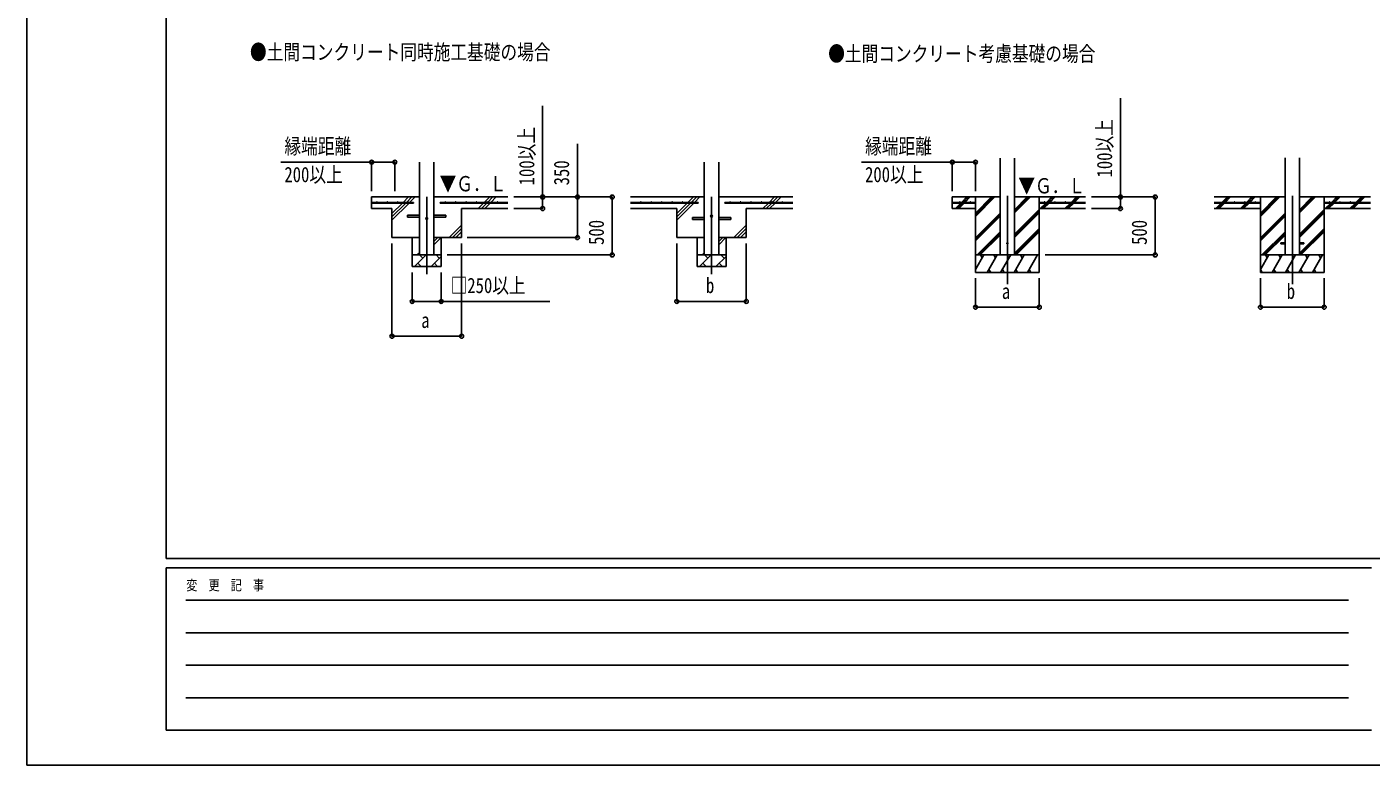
# Model space of a CAD drawing. Units: millimetres, scale not verified. Extents: x -16820 to 16820, y -11880 to 11880.
# Drawn here: x -16820 to -5224, y -11880 to -5518 of the extents above; entities that cross this region are included whole.
import ezdxf
from ezdxf.enums import TextEntityAlignment as Align

# ---------------------------------------------------------------- set-up
doc = ezdxf.new("R2010")
doc.units = ezdxf.units.MM
doc.header["$LTSCALE"] = 50
for name, color, linetype in [('0-2_USER1', 3, 'Continuous'), ('0-4_YKK_12', 2, 'Continuous'), ('0-5_YKK_13', 4, 'Continuous'), ('0-6_YKK_A1', 4, 'Continuous'), ('0-7_YKK_D', 6, 'Continuous'), ('0-8_YKK_ZWAK', 7, 'Continuous')]:
    doc.layers.add(name, color=color, linetype=linetype)
doc.styles.add('ＭＳ ゴシック', font='')
doc.styles.get('ＭＳ ゴシック').set_extended_font_data('MS Gothic')

msp = doc.modelspace()

# ---------------------------------------------------------------- linework, layer by layer
at = {"layer": '0-4_YKK_12'}
for p, q in [((-13370.92, -6984), (-13370.92, -7649.95)), ((-10913.92, -6984), (-10913.92, -7649.95)), ((-8361.92, -6974.79), (-8361.92, -7734)), ((-5903.92, -6974.79), (-5903.92, -7734))]:
    msp.add_line(p, q, dxfattribs=at)
at = {"layer": '0-5_YKK_13'}
for p, q in [((-13535.92, -7141), (-13433.42, -7141)), ((-13535.92, -7157), (-13535.92, -7141)), ((-13535.92, -7157), (-13433.42, -7157)), ((-13308.42, -7141), (-13205.92, -7141)), ((-13308.42, -7157), (-13205.92, -7157)), ((-13205.92, -7141), (-13205.92, -7157)), ((-11078.92, -7161), (-10976.42, -7161)), ((-11078.92, -7177), (-11078.92, -7161)), ((-11078.92, -7177), (-10976.42, -7177)), ((-10851.42, -7161), (-10748.92, -7161)), ((-10851.42, -7177), (-10748.92, -7177)), ((-10748.92, -7161), (-10748.92, -7177)), ((-6003.92, -7379.5), (-6003.92, -7388.5)), ((-6003.92, -7379.5), (-5966.42, -7379.5)), ((-6003.92, -7388.5), (-5966.42, -7388.5)), ((-5841.42, -7379.5), (-5803.92, -7379.5)), ((-5841.42, -7388.5), (-5803.92, -7388.5)), ((-5803.92, -7379.5), (-5803.92, -7388.5))]:
    msp.add_line(p, q, dxfattribs=at)
for centre, radius in [((-13370.92, -7169), 8), ((-10913.92, -7149), 8), ((-8361.92, -7384), 5)]:
    msp.add_circle(centre, radius, dxfattribs=at)
at = {"layer": '0-6_YKK_A1'}
for p, q in [((-13433.42, -7484), (-13433.42, -6684)), ((-13308.42, -6684), (-13308.42, -7484)), ((-10976.42, -7484), (-10976.42, -6684)), ((-10851.42, -6684), (-10851.42, -7484)), ((-8424.42, -7484), (-8424.42, -6648.65)), ((-8299.42, -7484), (-8299.42, -6648.65)), ((-5966.42, -6647.65), (-5966.42, -7484)), ((-5841.42, -6647.65), (-5841.42, -7484)), ((-13433.42, -6984), (-13845.92, -6984)), ((-13845.92, -6984), (-13845.92, -7084)), ((-13485.92, -7031.5), (-13845.92, -7031.5)), ((-13485.92, -7036.5), (-13845.92, -7036.5)), ((-13670.92, -7184), (-13523.42, -7036.5)), ((-13670.92, -7127.43), (-13579.99, -7036.5)), ((-13670.92, -7155.72), (-13551.71, -7036.5)), ((-13574.99, -7031.5), (-13527.49, -6984)), ((-13546.71, -7031.5), (-13499.21, -6984)), ((-13518.42, -7031.5), (-13470.92, -6984)), ((-13485.92, -7031.5), (-13485.92, -7036.5)), ((-12670.92, -6984), (-13308.42, -6984)), ((-13255.92, -7031.5), (-12670.92, -7031.5)), ((-13255.92, -7031.5), (-13255.92, -7036.5)), ((-13255.92, -7036.5), (-12670.92, -7036.5)), ((-12927.49, -7084), (-12879.99, -7036.5)), ((-12899.21, -7084), (-12851.71, -7036.5)), ((-12874.99, -7031.5), (-12827.49, -6984)), ((-12870.92, -7084), (-12823.42, -7036.5)), ((-12846.71, -7031.5), (-12799.21, -6984)), ((-12818.42, -7031.5), (-12770.92, -6984)), ((-10976.42, -6984), (-11613.92, -6984)), ((-11028.92, -7031.5), (-11613.92, -7031.5)), ((-11028.92, -7036.5), (-11613.92, -7036.5)), ((-11213.92, -7184), (-11066.42, -7036.5)), ((-11213.92, -7127.43), (-11122.99, -7036.5)), ((-11213.92, -7155.72), (-11094.71, -7036.5)), ((-11117.99, -7031.5), (-11070.49, -6984)), ((-11089.71, -7031.5), (-11042.21, -6984)), ((-11061.42, -7031.5), (-11013.92, -6984)), ((-11028.92, -7031.5), (-11028.92, -7036.5)), ((-10213.92, -6984), (-10851.42, -6984)), ((-10798.92, -7031.5), (-10213.92, -7031.5)), ((-10798.92, -7031.5), (-10798.92, -7036.5)), ((-10798.92, -7036.5), (-10213.92, -7036.5)), ((-10470.49, -7084), (-10422.99, -7036.5)), ((-10442.21, -7084), (-10394.71, -7036.5)), ((-10417.99, -7031.5), (-10370.49, -6984)), ((-10413.92, -7084), (-10366.42, -7036.5)), ((-10389.71, -7031.5), (-10342.21, -6984)), ((-10361.42, -7031.5), (-10313.92, -6984)), ((-8636.92, -7031.5), (-8836.92, -7031.5)), ((-8636.92, -7036.5), (-8836.92, -7036.5)), ((-8809.05, -7082.6), (-8762.96, -7036.5)), ((-8796.31, -7084), (-8748.81, -7036.5)), ((-8782.17, -7084), (-8734.67, -7036.5)), ((-8757.96, -7031.5), (-8710.46, -6984)), ((-8743.81, -7031.5), (-8696.31, -6984)), ((-8729.67, -7031.5), (-8682.17, -6984)), ((-8636.92, -6984), (-8636.92, -7634)), ((-8636.92, -7150.88), (-8470.04, -6984)), ((-8636.92, -7136.74), (-8484.18, -6984)), ((-8636.92, -7122.6), (-8498.32, -6984)), ((-8636.92, -7031.5), (-8636.92, -7036.5)), ((-8299.42, -7121.75), (-8161.67, -6984)), ((-8299.42, -7107.61), (-8175.81, -6984)), ((-8299.42, -7093.46), (-8189.96, -6984)), ((-8299.42, -6984), (-7686.92, -6984)), ((-8086.92, -6984), (-8086.92, -7634)), ((-8086.92, -7031.5), (-7686.92, -7031.5)), ((-8086.92, -7031.5), (-8086.92, -7036.5)), ((-8086.92, -7036.5), (-7686.92, -7036.5)), ((-8077.82, -7084), (-8030.32, -7036.5)), ((-8063.68, -7084), (-8016.18, -7036.5)), ((-8049.54, -7084), (-8002.04, -7036.5)), ((-8025.32, -7031.5), (-7977.82, -6984)), ((-8011.18, -7031.5), (-7963.68, -6984)), ((-7997.04, -7031.5), (-7949.54, -6984)), ((-7865.69, -7084), (-7818.19, -7036.5)), ((-7851.55, -7084), (-7804.05, -7036.5)), ((-7837.41, -7084), (-7789.91, -7036.5)), ((-7813.19, -7031.5), (-7765.69, -6984)), ((-7799.05, -7031.5), (-7751.55, -6984)), ((-7784.91, -7031.5), (-7737.41, -6984)), ((-5966.42, -6984), (-6578.92, -6984)), ((-6178.92, -7031.5), (-6578.92, -7031.5)), ((-6178.92, -7036.5), (-6578.92, -7036.5)), ((-6564.59, -7084), (-6517.09, -7036.5)), ((-6550.45, -7084), (-6502.95, -7036.5)), ((-6536.3, -7084), (-6488.8, -7036.5)), ((-6512.09, -7031.5), (-6464.59, -6984)), ((-6497.95, -7031.5), (-6496.28, -7029.83)), ((-6493.09, -7026.64), (-6450.45, -6984)), ((-6483.8, -7031.5), (-6436.3, -6984)), ((-6351.05, -7082.6), (-6304.96, -7036.5)), ((-6338.31, -7084), (-6290.81, -7036.5)), ((-6324.17, -7084), (-6276.67, -7036.5)), ((-6299.96, -7031.5), (-6252.46, -6984)), ((-6285.81, -7031.5), (-6238.31, -6984)), ((-6271.67, -7031.5), (-6224.17, -6984)), ((-6178.92, -6984), (-6178.92, -7634)), ((-6178.92, -7150.88), (-6012.04, -6984)), ((-6178.92, -7136.74), (-6026.18, -6984)), ((-6178.92, -7122.6), (-6040.32, -6984)), ((-6178.92, -7031.5), (-6178.92, -7036.5)), ((-5841.42, -7121.75), (-5703.67, -6984)), ((-5841.42, -7107.61), (-5717.81, -6984)), ((-5841.42, -7093.46), (-5731.96, -6984)), ((-5841.42, -6984), (-5228.92, -6984)), ((-5628.92, -6984), (-5628.92, -7634)), ((-5628.92, -7031.5), (-5228.92, -7031.5)), ((-5628.92, -7031.5), (-5628.92, -7036.5)), ((-5628.92, -7036.5), (-5228.92, -7036.5)), ((-5619.82, -7084), (-5572.32, -7036.5)), ((-5605.68, -7084), (-5558.18, -7036.5)), ((-5591.54, -7084), (-5544.04, -7036.5)), ((-5567.32, -7031.5), (-5519.82, -6984)), ((-5553.18, -7031.5), (-5505.68, -6984)), ((-5539.04, -7031.5), (-5491.54, -6984)), ((-5407.69, -7084), (-5360.19, -7036.5)), ((-5393.55, -7084), (-5346.05, -7036.5)), ((-5379.41, -7084), (-5331.91, -7036.5)), ((-5355.19, -7031.5), (-5307.69, -6984)), ((-5341.05, -7031.5), (-5293.55, -6984)), ((-5326.91, -7031.5), (-5279.41, -6984)), ((-13670.92, -7084), (-13845.92, -7084)), ((-13670.92, -7084), (-13670.92, -7334)), ((-12670.92, -7084), (-13070.92, -7084)), ((-13070.92, -7084), (-13070.92, -7334)), ((-11213.92, -7084), (-11613.92, -7084)), ((-11213.92, -7084), (-11213.92, -7334)), ((-10613.92, -7084), (-10613.92, -7334)), ((-10613.92, -7084), (-10213.92, -7084)), ((-8636.92, -7084), (-8836.92, -7084)), ((-8636.92, -7334.73), (-8424.42, -7122.23)), ((-8636.92, -7348.87), (-8424.42, -7136.37)), ((-8636.92, -7363.01), (-8424.42, -7150.51)), ((-8299.42, -7305.59), (-8086.92, -7093.1)), ((-8299.42, -7319.74), (-8086.92, -7107.24)), ((-8299.42, -7333.88), (-8086.92, -7121.38)), ((-8086.92, -7084), (-7686.92, -7084)), ((-6178.92, -7084), (-6578.92, -7084)), ((-6178.92, -7334.73), (-5966.42, -7122.23)), ((-6178.92, -7348.87), (-5966.42, -7136.37)), ((-6178.92, -7363.01), (-5966.42, -7150.51)), ((-5841.42, -7305.59), (-5628.92, -7093.1)), ((-5841.42, -7319.74), (-5628.92, -7107.24)), ((-5841.42, -7333.88), (-5628.92, -7121.38)), ((-5628.92, -7084), (-5228.92, -7084)), ((-13177.49, -7334), (-13070.92, -7227.43)), ((-13149.21, -7334), (-13070.92, -7255.72)), ((-13120.92, -7334), (-13070.92, -7284)), ((-10720.49, -7334), (-10613.92, -7227.43)), ((-10692.21, -7334), (-10613.92, -7255.72)), ((-10663.92, -7334), (-10613.92, -7284)), ((-8624.06, -7484), (-8424.42, -7284.36)), ((-8609.92, -7484), (-8424.42, -7298.5)), ((-8299.42, -7467.72), (-8086.92, -7255.23)), ((-8299.42, -7481.87), (-8086.92, -7269.37)), ((-8287.41, -7484), (-8086.92, -7283.51)), ((-6166.06, -7484), (-5966.42, -7284.36)), ((-6151.92, -7484), (-5966.42, -7298.5)), ((-5841.42, -7467.72), (-5628.92, -7255.23)), ((-5841.42, -7481.87), (-5628.92, -7269.37)), ((-5829.41, -7484), (-5628.92, -7283.51)), ((-13433.42, -7334), (-13670.92, -7334)), ((-13495.92, -7334), (-13495.92, -7584)), ((-13308.42, -7395.67), (-13246.75, -7334)), ((-13308.42, -7367.38), (-13275.04, -7334)), ((-13070.92, -7334), (-13308.42, -7334)), ((-13245.92, -7334), (-13245.92, -7584)), ((-10976.42, -7334), (-11213.92, -7334)), ((-11038.92, -7334), (-11038.92, -7584)), ((-10851.42, -7395.67), (-10789.75, -7334)), ((-10851.42, -7367.38), (-10818.04, -7334)), ((-10613.92, -7334), (-10851.42, -7334)), ((-10788.92, -7334), (-10788.92, -7584)), ((-8595.78, -7484), (-8424.42, -7312.64)), ((-6137.78, -7484), (-5966.42, -7312.64)), ((-13245.92, -7484), (-13495.92, -7484)), ((-13475.18, -7584), (-13375.18, -7484)), ((-13453.32, -7484), (-13433.42, -7464.1)), ((-13403.74, -7512.55), (-13432.29, -7484)), ((-13333.76, -7584), (-13245.92, -7496.16)), ((-13262.32, -7512.55), (-13290.87, -7484)), ((-10788.92, -7484), (-11038.92, -7484)), ((-11018.18, -7584), (-10918.18, -7484)), ((-10996.32, -7484), (-10976.42, -7464.1)), ((-10946.74, -7512.55), (-10975.29, -7484)), ((-10876.76, -7584), (-10788.92, -7496.16)), ((-10805.32, -7512.55), (-10833.87, -7484)), ((-8086.92, -7484), (-8636.92, -7484)), ((-8636.92, -7609.45), (-8564.49, -7484)), ((-8579.49, -7509.98), (-8594.49, -7484)), ((-8535.62, -7634), (-8449.02, -7484)), ((-8464.02, -7509.98), (-8479.02, -7484)), ((-8420.15, -7634), (-8333.55, -7484)), ((-8348.55, -7509.98), (-8363.55, -7484)), ((-8304.68, -7634), (-8218.08, -7484)), ((-8233.08, -7509.98), (-8248.08, -7484)), ((-8189.21, -7634), (-8102.61, -7484)), ((-8132.61, -7484), (-8132.61, -7484)), ((-5628.92, -7484), (-6178.92, -7484)), ((-6178.92, -7609.45), (-6106.49, -7484)), ((-6121.49, -7509.98), (-6136.49, -7484)), ((-6077.62, -7634), (-5991.02, -7484)), ((-6006.02, -7509.98), (-6021.02, -7484)), ((-5962.15, -7634), (-5875.55, -7484)), ((-5890.55, -7509.98), (-5905.55, -7484)), ((-5846.68, -7634), (-5760.08, -7484)), ((-5775.08, -7509.98), (-5790.08, -7484)), ((-5731.21, -7634), (-5644.61, -7484)), ((-5659.61, -7509.98), (-5674.61, -7484)), ((-13245.92, -7584), (-13495.92, -7584)), ((-13446.63, -7555.45), (-13418.08, -7584)), ((-13305.21, -7555.45), (-13276.66, -7584)), ((-10788.92, -7584), (-11038.92, -7584)), ((-10989.63, -7555.45), (-10961.08, -7584)), ((-10848.21, -7555.45), (-10819.66, -7584)), ((-8636.92, -7634), (-8086.92, -7634)), ((-8520.63, -7608.02), (-8505.63, -7634)), ((-8405.16, -7608.02), (-8390.16, -7634)), ((-8289.68, -7608.02), (-8274.69, -7634)), ((-8174.22, -7608.02), (-8159.22, -7634)), ((-6178.92, -7634), (-5628.92, -7634)), ((-6178.1, -7608.02), (-6163.1, -7634)), ((-6062.63, -7608.02), (-6047.63, -7634)), ((-5947.16, -7608.02), (-5932.16, -7634)), ((-5831.68, -7608.02), (-5816.69, -7634)), ((-5716.22, -7608.02), (-5701.22, -7634))]:
    msp.add_line(p, q, dxfattribs=at)
msp.add_lwpolyline([(-8424.42, -6984), (-8836.92, -6984), (-8836.92, -7084)], dxfattribs=at)
for centre in [(-13800.92, -7029), (-13710.92, -7029), (-13620.92, -7029), (-13530.92, -7029), (-13210.92, -7029), (-13120.92, -7029), (-13030.92, -7029), (-12940.92, -7029), (-12850.92, -7029), (-12760.92, -7029), (-11523.92, -7029), (-11433.92, -7029), (-11343.92, -7029), (-11253.92, -7029), (-11163.92, -7029), (-11073.92, -7029), (-10753.92, -7029), (-10663.92, -7029), (-10573.92, -7029), (-10483.92, -7029), (-10393.92, -7029), (-10303.92, -7029), (-8771.92, -7029), (-8681.92, -7029), (-8041.92, -7029), (-7951.92, -7029), (-7861.92, -7029), (-7771.92, -7029), (-6493.92, -7029), (-6403.92, -7029), (-6313.92, -7029), (-6223.92, -7029), (-5583.92, -7029), (-5493.92, -7029), (-5403.92, -7029), (-5313.92, -7029)]:
    msp.add_circle(centre, 2.5, dxfattribs=at)
at = {"layer": '0-7_YKK_D'}
for p, q in [((-13845.92, -6934), (-13845.92, -6683)), ((-13645.92, -6934), (-13645.92, -6683)), ((-8836.92, -6934), (-8836.92, -6683)), ((-8636.92, -6934), (-8636.92, -6683)), ((-12620.92, -6984), (-12369.92, -6984)), ((-12620.92, -6984), (-11769.92, -6984)), ((-12620.92, -6984), (-12069.92, -6984)), ((-11770.92, -7484), (-11770.92, -6984)), ((-7636.92, -6984), (-7085.92, -6984)), ((-7636.92, -6984), (-7385.92, -6984)), ((-7086.92, -7484), (-7086.92, -6984)), ((-12620.92, -7084), (-12369.92, -7084)), ((-7636.92, -7084), (-7385.92, -7084)), ((-13670.92, -7384), (-13670.92, -8185)), ((-13069.92, -7384), (-13069.92, -8185)), ((-13020.92, -7334), (-12069.92, -7334)), ((-11213.92, -7384), (-11213.92, -7885)), ((-10613.92, -7384), (-10613.92, -7885)), ((-13195.92, -7484), (-11769.92, -7484)), ((-8036.92, -7484), (-7085.92, -7484)), ((-13495.92, -7634), (-13495.92, -7885)), ((-13245.92, -7634), (-13245.92, -7885)), ((-8636.92, -7684), (-8636.92, -7935)), ((-8086.92, -7684), (-8086.92, -7935)), ((-6178.92, -7684), (-6178.92, -7935)), ((-5628.92, -7684), (-5628.92, -7935)), ((-11213.92, -7884), (-10613.92, -7884)), ((-8636.92, -7934), (-8086.92, -7934)), ((-6178.92, -7934), (-5628.92, -7934)), ((-13670.92, -8184), (-13069.92, -8184))]:
    msp.add_line(p, q, dxfattribs=at)
for points in [[(-7386.92, -7084), (-7386.92, -6984), (-7386.92, -6131.2)], [(-12370.92, -7084), (-12370.92, -6984), (-12370.92, -6199.2)], [(-12070.92, -7334), (-12070.92, -6984), (-12070.92, -6525.6)], [(-13645.92, -6684), (-13845.92, -6684), (-14630.72, -6684)], [(-8636.92, -6684), (-8836.92, -6684), (-9621.72, -6684)], [(-13495.92, -7884), (-13245.92, -7884), (-12307.52, -7884)]]:
    msp.add_lwpolyline(points, dxfattribs=at)
for centre in [(-13845.92, -6684), (-13645.92, -6684), (-8836.92, -6684), (-8636.92, -6684), (-12370.92, -6984), (-12370.92, -7084), (-12070.92, -6984), (-11770.92, -6984), (-7386.92, -6984), (-7386.92, -7084), (-7086.92, -6984), (-12070.92, -7334), (-11770.92, -7484), (-7086.92, -7484), (-13495.92, -7884), (-13245.92, -7884), (-11213.92, -7884), (-10613.92, -7884), (-8636.92, -7934), (-8086.92, -7934), (-6178.92, -7934), (-5628.92, -7934), (-13670.92, -8184), (-13069.92, -8184)]:
    msp.add_circle(centre, 17, dxfattribs=at)
at = {"layer": '0-8_YKK_ZWAK'}
for p, q in [((-15619.92, -10100), (-15619.92, 11100)), ((15580.08, -10100), (-15619.92, -10100)), ((-5219.92, -10180), (-15619.92, -10180)), ((-15619.92, -11580), (-15619.92, -10180)), ((-15449.92, -10460), (-5419.92, -10460)), ((-15449.92, -10740), (-5419.92, -10740)), ((-15449.92, -11020), (-5419.92, -11020)), ((-15449.92, -11300), (-5419.92, -11300)), ((-15619.92, -11580), (-5219.92, -11580))]:
    msp.add_line(p, q, dxfattribs=at)
msp.add_lwpolyline([(-16820, -11880), (16820, -11880), (16820, 11880), (-16820, 11880)], close=True, dxfattribs=at)

# ---------------------------------------------------------------- texts
at = {"layer": '0-2_USER1', "style": 'ＭＳ ゴシック', "width": 0.8}
for s, p in [('●土間コンクリート同時施工基礎の場合', (-14895.6, -5841)), ('●土間コンクリート考慮基礎の場合', (-9907.6, -5855))]:
    msp.add_text(s, height=132, dxfattribs=at).set_placement(p, align=Align.BOTTOM_LEFT)
at = {"layer": '0-6_YKK_A1', "style": 'ＭＳ ゴシック', "width": 0.8}
for p in [(-13259.6, -6975), (-8267.6, -6993)]:
    msp.add_text('▼Ｇ．Ｌ', height=132, dxfattribs=at).set_placement(p, align=Align.BOTTOM_LEFT)
at = {"layer": '0-7_YKK_D', "style": 'ＭＳ ゴシック', "width": 0.8}
for s, p in [('100以上', (-7418.92, -6816)), ('100以上', (-12402.92, -6884)), ('350', (-12102.92, -6884)), ('500', (-11802.92, -7397.2)), ('500', (-7118.92, -7397.2))]:
    msp.add_text(s, height=132, rotation=90, dxfattribs=at).set_placement(p, align=Align.BOTTOM_LEFT)
for s, p in [('縁端距離', (-14598.72, -6652)), ('縁端距離', (-9589.72, -6652)), ('200以上', (-14598.72, -6896)), ('200以上', (-9589.72, -6896)), ('□250以上', (-13165.12, -7852)), ('b', (-10961.92, -7852)), ('a', (-8409.92, -7902)), ('b', (-5951.92, -7902)), ('a', (-13418.42, -8152))]:
    msp.add_text(s, height=132, dxfattribs=at).set_placement(p, align=Align.BOTTOM_LEFT)
at = {"layer": '0-8_YKK_ZWAK', "style": 'ＭＳ ゴシック', "width": 0.8}
msp.add_text('変  更  記  事', height=87.98, dxfattribs=at).set_placement((-15445.24, -10400), align=Align.BOTTOM_LEFT)

doc.saveas('drawing.dxf')
